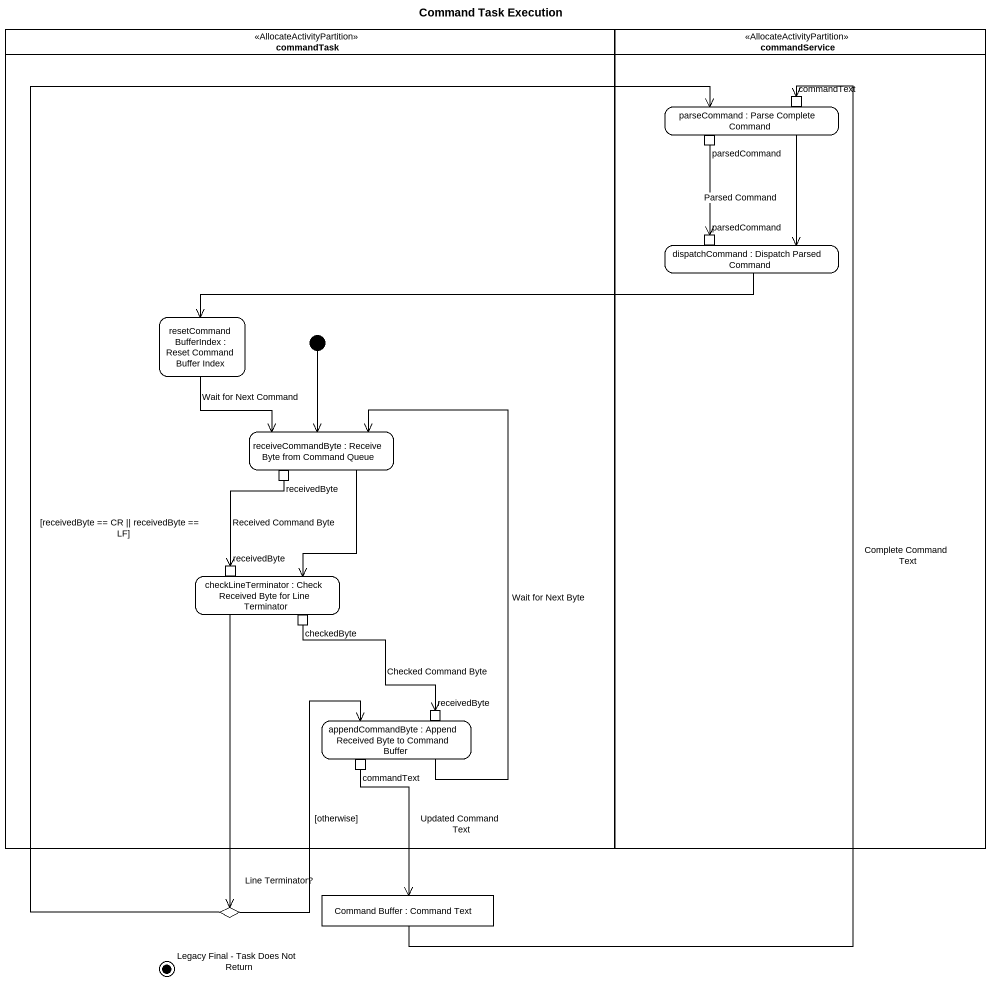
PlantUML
@startuml
title Command Task Execution
hide empty description
state commandTask <<AllocateActivityPartition>> {
  state "resetCommandBufferIndex : Reset Command Buffer Index" as resetCommandBufferIndex
  state "receiveCommandByte : Receive Byte from Command Queue" as receiveCommandByte {
    state receivedByte <<outputPin>>
  }
  state "checkLineTerminator : Check Received Byte for Line Terminator" as checkLineTerminator {
    state "receivedByte" as receivedByte_2 <<inputPin>>
    state checkedByte <<outputPin>>
  }
  state "appendCommandByte : Append Received Byte to Command Buffer" as appendCommandByte {
    state "receivedByte" as receivedByte_3 <<inputPin>>
    state "commandText" as commandText_2 <<outputPin>>
  }
  [*] --> receiveCommandByte
}
state commandService <<AllocateActivityPartition>> {
  state "parseCommand : Parse Complete Command" as parseCommand {
    state commandText <<inputPin>>
    state parsedCommand <<outputPin>>
  }
  state "dispatchCommand : Dispatch Parsed Command" as dispatchCommand {
    state "parsedCommand" as parsedCommand_2 <<inputPin>>
  }
}
state "Line Terminator?" as Line_Terminator <<choice>>
state "Command Buffer : Command Text" as Command_Buffer <<object>>
state "Legacy Final - Task Does Not Return" as Legacy_Final_Task_Does_Not <<end>>
parseCommand --> dispatchCommand
parsedCommand --> parsedCommand_2 : Parsed Command
dispatchCommand -left-> resetCommandBufferIndex
resetCommandBufferIndex --> receiveCommandByte : Wait for Next Command
receiveCommandByte --> checkLineTerminator
receivedByte --> receivedByte_2 : Received Command Byte
checkLineTerminator --> Line_Terminator
checkedByte --> receivedByte_3 : Checked Command Byte
appendCommandByte -up-> receiveCommandByte : Wait for Next Byte
commandText_2 --> Command_Buffer : Updated Command Text
Line_Terminator -up-> parseCommand : [receivedByte == CR || receivedByte == LF]
Line_Terminator -up-> appendCommandByte : [otherwise]
Command_Buffer -up-> commandText : Complete Command Text
@enduml
